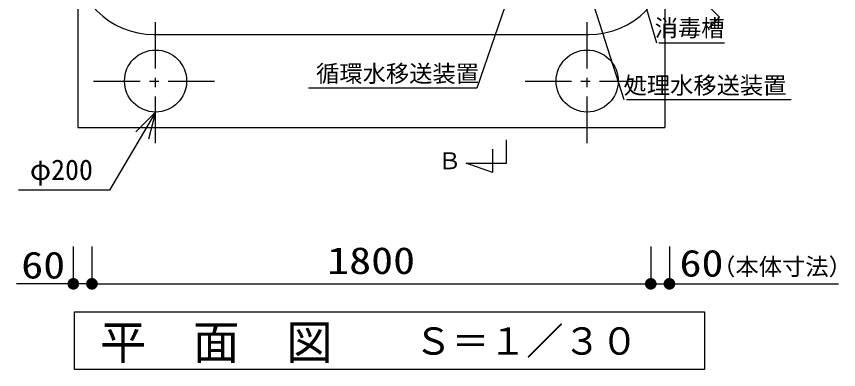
# Model space of a CAD drawing. Units: millimetres, scale not verified. Extents: x -8093 to 8093, y -5792 to 5792.
# Drawn here: x -6600 to -3952, y -844 to 295 of the extents above; entities that cross this region are included whole.
import ezdxf
from ezdxf.enums import TextEntityAlignment as Align

# ---------------------------------------------------------------- set-up
doc = ezdxf.new("R2010")
doc.units = ezdxf.units.MM
doc.header["$LTSCALE"] = 30
doc.linetypes.add('CHAIN1', pattern=[8, 5, -1, 1, -1])
for name, color, linetype, lineweight in [('0-1_00クル-フ-0躯体', 3, 'Continuous', 25), ('0-2_00クル-フ-1機器', 2, 'Continuous', 25), ('0-3_00クル-フ-6寸法', 132, 'Continuous', 25), ('0-7_00クル-フ-3空気管', 6, 'Continuous', 25)]:
    doc.layers.add(name, color=color, linetype=linetype, lineweight=lineweight)
doc.styles.add('ＭＳ ゴシック', font='')
doc.styles.get('ＭＳ ゴシック').set_extended_font_data('MS Gothic')

msp = doc.modelspace()

# ---------------------------------------------------------------- linework, layer by layer
at = {"layer": '0-1_00クル-フ-0躯体', "color": 4}
for p, q in [((-4708.91, 793.6), (-4538.44, 209.18)), ((-4849.74, 669.19), (-4643.25, 26.4)), ((-4530.44, 209.18), (-4318.99, 209.18)), ((-5124.8, 63.01), (-5658.69, 63.01)), ((-4635.25, 26.4), (-4104.21, 26.4))]:
    msp.add_line(p, q, dxfattribs=at)
at = {"layer": '0-1_00クル-フ-0躯体'}
msp.add_line((-6156.65, 236.35), (-4756.65, 236.35), dxfattribs=at)
at = {"layer": '0-1_00クル-フ-0躯体', "color": 4}
msp.add_lwpolyline([(-4923.74, 627.19), (-5116.8, 63.01), (-5124.8, 63.01)], dxfattribs=at)
at = {"layer": '0-1_00クル-フ-0躯体'}
for points in [[(-5151.72, -178.65), (-5021.72, -178.65), (-5021.72, -103.65)], [(-5066.72, -133.65), (-5066.72, -208.65), (-5151.72, -178.65)]]:
    msp.add_lwpolyline(points, dxfattribs=at)
msp.add_lwpolyline([(-6412.57, -657.83), (-4383.24, -657.83), (-4383.24, -844.14), (-6412.57, -844.14)], close=True, dxfattribs=at)
for centre, start, end in [((-6156.65, 496.35), 180, 270), ((-4756.65, 496.35), 270, 0)]:
    msp.add_arc(centre, 260, start, end, dxfattribs=at)
at = {"layer": '0-2_00クル-フ-1機器'}
msp.add_line((-4511.65, 1856.35), (-4511.65, -63.65), dxfattribs=at)
at = {"layer": '0-2_00クル-フ-1機器', "linetype": 'CHAIN1'}
for p, q in [((-6151.65, -113.65), (-6151.65, 286.35)), ((-4761.65, -113.65), (-4761.65, 286.35)), ((-6351.65, 86.35), (-5951.65, 86.35)), ((-4961.65, 86.35), (-4561.65, 86.35))]:
    msp.add_line(p, q, dxfattribs=at)
at = {"layer": '0-2_00クル-フ-1機器', "color": 4}
for p, q in [((-6151.65, -13.65), (-6299.64, -265.65)), ((-6151.65, -13.65), (-6214.95, -77.62)), ((-6151.65, -13.65), (-6174.48, -100.7)), ((-6299.64, -265.65), (-6593.44, -265.65))]:
    msp.add_line(p, q, dxfattribs=at)
at = {"layer": '0-2_00クル-フ-1機器'}
msp.add_lwpolyline([(-6401.65, 1856.35), (-6401.65, -63.65), (-4511.65, -63.65)], dxfattribs=at)
for centre in [(-6151.65, 86.35), (-4761.65, 86.35)]:
    msp.add_circle(centre, 100, dxfattribs=at)
at = {"layer": '0-3_00クル-フ-6寸法', "color": 4}
for p, q in [((-6416.65, -447.64), (-6416.65, -567.64)), ((-6356.65, -447.64), (-6356.65, -567.64)), ((-6356.65, -447.64), (-6356.65, -567.64)), ((-4556.65, -447.64), (-4556.65, -567.64)), ((-4556.65, -447.64), (-4556.65, -567.64)), ((-4496.65, -447.64), (-4496.65, -567.64)), ((-6416.65, -567.64), (-6599.81, -567.64)), ((-6356.65, -567.64), (-6416.65, -567.64)), ((-6356.65, -567.64), (-4556.65, -567.64)), ((-4556.65, -567.64), (-4496.65, -567.64)), ((-4496.65, -567.64), (-3951.9, -567.64))]:
    msp.add_line(p, q, dxfattribs=at)
at = {"layer": '0-3_00クル-フ-6寸法'}
for points in [[(-6416.65, -567.64), (-6431.81, -556.61), (-6430.31, -554.8)], [(-6416.65, -567.64), (-6430.31, -554.8), (-6428.6, -553.19)], [(-6416.65, -567.64), (-6428.6, -553.19), (-6426.69, -551.8)], [(-6416.65, -567.64), (-6426.69, -551.8), (-6424.63, -550.67)], [(-6416.65, -567.64), (-6424.63, -550.67), (-6422.44, -549.8)], [(-6416.65, -567.64), (-6422.44, -549.8), (-6420.16, -549.22)], [(-6416.65, -567.64), (-6420.16, -549.22), (-6417.82, -548.92)], [(-6416.65, -567.64), (-6417.82, -548.92), (-6415.47, -548.92)], [(-6416.65, -567.64), (-6415.47, -548.92), (-6413.13, -549.22)], [(-6416.65, -567.64), (-6413.13, -549.22), (-6410.85, -549.8)], [(-6416.65, -567.64), (-6410.85, -549.8), (-6408.66, -550.67)], [(-6416.65, -567.64), (-6408.66, -550.67), (-6406.6, -551.8)], [(-6416.65, -567.64), (-6406.6, -551.8), (-6404.69, -553.19)], [(-6416.65, -567.64), (-6404.69, -553.19), (-6402.98, -554.8)], [(-6416.65, -567.64), (-6402.98, -554.8), (-6401.48, -556.61)], [(-6356.65, -567.64), (-6371.81, -556.61), (-6370.31, -554.8)], [(-6356.65, -567.64), (-6371.81, -556.61), (-6370.31, -554.8)], [(-6356.65, -567.64), (-6370.31, -554.8), (-6368.6, -553.19)], [(-6356.65, -567.64), (-6370.31, -554.8), (-6368.6, -553.19)], [(-6356.65, -567.64), (-6368.6, -553.19), (-6366.69, -551.8)], [(-6356.65, -567.64), (-6368.6, -553.19), (-6366.69, -551.8)], [(-6356.65, -567.64), (-6366.69, -551.8), (-6364.63, -550.67)], [(-6356.65, -567.64), (-6366.69, -551.8), (-6364.63, -550.67)], [(-6356.65, -567.64), (-6364.63, -550.67), (-6362.44, -549.8)], [(-6356.65, -567.64), (-6364.63, -550.67), (-6362.44, -549.8)], [(-6356.65, -567.64), (-6362.44, -549.8), (-6360.16, -549.22)], [(-6356.65, -567.64), (-6362.44, -549.8), (-6360.16, -549.22)], [(-6356.65, -567.64), (-6360.16, -549.22), (-6357.82, -548.92)], [(-6356.65, -567.64), (-6360.16, -549.22), (-6357.82, -548.92)], [(-6356.65, -567.64), (-6357.82, -548.92), (-6355.47, -548.92)], [(-6356.65, -567.64), (-6357.82, -548.92), (-6355.47, -548.92)], [(-6356.65, -567.64), (-6355.47, -548.92), (-6353.13, -549.22)], [(-6356.65, -567.64), (-6355.47, -548.92), (-6353.13, -549.22)], [(-6356.65, -567.64), (-6353.13, -549.22), (-6350.85, -549.8)], [(-6356.65, -567.64), (-6353.13, -549.22), (-6350.85, -549.8)], [(-6356.65, -567.64), (-6350.85, -549.8), (-6348.66, -550.67)], [(-6356.65, -567.64), (-6350.85, -549.8), (-6348.66, -550.67)], [(-6356.65, -567.64), (-6348.66, -550.67), (-6346.6, -551.8)], [(-6356.65, -567.64), (-6348.66, -550.67), (-6346.6, -551.8)], [(-6356.65, -567.64), (-6346.6, -551.8), (-6344.69, -553.19)], [(-6356.65, -567.64), (-6346.6, -551.8), (-6344.69, -553.19)], [(-6356.65, -567.64), (-6344.69, -553.19), (-6342.98, -554.8)], [(-6356.65, -567.64), (-6344.69, -553.19), (-6342.98, -554.8)], [(-6356.65, -567.64), (-6342.98, -554.8), (-6341.48, -556.61)], [(-6356.65, -567.64), (-6342.98, -554.8), (-6341.48, -556.61)], [(-4556.65, -567.64), (-4571.81, -556.61), (-4570.31, -554.8)], [(-4556.65, -567.64), (-4571.81, -556.61), (-4570.31, -554.8)], [(-4556.65, -567.64), (-4570.31, -554.8), (-4568.6, -553.19)], [(-4556.65, -567.64), (-4570.31, -554.8), (-4568.6, -553.19)], [(-4556.65, -567.64), (-4568.6, -553.19), (-4566.69, -551.8)], [(-4556.65, -567.64), (-4568.6, -553.19), (-4566.69, -551.8)], [(-4556.65, -567.64), (-4566.69, -551.8), (-4564.63, -550.67)], [(-4556.65, -567.64), (-4566.69, -551.8), (-4564.63, -550.67)], [(-4556.65, -567.64), (-4564.63, -550.67), (-4562.44, -549.8)], [(-4556.65, -567.64), (-4564.63, -550.67), (-4562.44, -549.8)], [(-4556.65, -567.64), (-4562.44, -549.8), (-4560.16, -549.22)], [(-4556.65, -567.64), (-4562.44, -549.8), (-4560.16, -549.22)], [(-4556.65, -567.64), (-4560.16, -549.22), (-4557.82, -548.92)], [(-4556.65, -567.64), (-4560.16, -549.22), (-4557.82, -548.92)], [(-4556.65, -567.64), (-4557.82, -548.92), (-4555.47, -548.92)], [(-4556.65, -567.64), (-4557.82, -548.92), (-4555.47, -548.92)], [(-4556.65, -567.64), (-4555.47, -548.92), (-4553.13, -549.22)], [(-4556.65, -567.64), (-4555.47, -548.92), (-4553.13, -549.22)], [(-4556.65, -567.64), (-4553.13, -549.22), (-4550.85, -549.8)], [(-4556.65, -567.64), (-4553.13, -549.22), (-4550.85, -549.8)], [(-4556.65, -567.64), (-4550.85, -549.8), (-4548.66, -550.67)], [(-4556.65, -567.64), (-4550.85, -549.8), (-4548.66, -550.67)], [(-4556.65, -567.64), (-4548.66, -550.67), (-4546.6, -551.8)], [(-4556.65, -567.64), (-4548.66, -550.67), (-4546.6, -551.8)], [(-4556.65, -567.64), (-4546.6, -551.8), (-4544.69, -553.19)], [(-4556.65, -567.64), (-4546.6, -551.8), (-4544.69, -553.19)], [(-4556.65, -567.64), (-4544.69, -553.19), (-4542.98, -554.8)], [(-4556.65, -567.64), (-4544.69, -553.19), (-4542.98, -554.8)], [(-4556.65, -567.64), (-4542.98, -554.8), (-4541.48, -556.61)], [(-4556.65, -567.64), (-4542.98, -554.8), (-4541.48, -556.61)], [(-4496.65, -567.64), (-4511.81, -556.61), (-4510.31, -554.8)], [(-4496.65, -567.64), (-4510.31, -554.8), (-4508.6, -553.19)], [(-4496.65, -567.64), (-4508.6, -553.19), (-4506.69, -551.8)], [(-4496.65, -567.64), (-4506.69, -551.8), (-4504.63, -550.67)], [(-4496.65, -567.64), (-4504.63, -550.67), (-4502.44, -549.8)], [(-4496.65, -567.64), (-4502.44, -549.8), (-4500.16, -549.22)], [(-4496.65, -567.64), (-4500.16, -549.22), (-4497.82, -548.92)], [(-4496.65, -567.64), (-4497.82, -548.92), (-4495.47, -548.92)], [(-4496.65, -567.64), (-4495.47, -548.92), (-4493.13, -549.22)], [(-4496.65, -567.64), (-4493.13, -549.22), (-4490.85, -549.8)], [(-4496.65, -567.64), (-4490.85, -549.8), (-4488.66, -550.67)], [(-4496.65, -567.64), (-4488.66, -550.67), (-4486.6, -551.8)], [(-4496.65, -567.64), (-4486.6, -551.8), (-4484.69, -553.19)], [(-4496.65, -567.64), (-4484.69, -553.19), (-4482.98, -554.8)], [(-4496.65, -567.64), (-4482.98, -554.8), (-4481.48, -556.61)], [(-6416.65, -567.64), (-6435.4, -567.64), (-6435.25, -565.29)], [(-6416.65, -567.64), (-6435.25, -569.99), (-6435.4, -567.64)], [(-6416.65, -567.64), (-6435.25, -565.29), (-6434.81, -562.97)], [(-6416.65, -567.64), (-6434.81, -572.3), (-6435.25, -569.99)], [(-6416.65, -567.64), (-6434.81, -562.97), (-6434.08, -560.73)], [(-6416.65, -567.64), (-6434.08, -574.54), (-6434.81, -572.3)], [(-6416.65, -567.64), (-6434.08, -560.73), (-6433.08, -558.6)], [(-6416.65, -567.64), (-6433.08, -576.67), (-6434.08, -574.54)], [(-6416.65, -567.64), (-6433.08, -558.6), (-6431.81, -556.61)], [(-6416.65, -567.64), (-6431.81, -578.66), (-6433.08, -576.67)], [(-6416.65, -567.64), (-6430.31, -580.47), (-6431.81, -578.66)], [(-6416.65, -567.64), (-6428.6, -582.08), (-6430.31, -580.47)], [(-6416.65, -567.64), (-6426.69, -583.47), (-6428.6, -582.08)], [(-6416.65, -567.64), (-6424.63, -584.6), (-6426.69, -583.47)], [(-6416.65, -567.64), (-6422.44, -585.47), (-6424.63, -584.6)], [(-6416.65, -567.64), (-6420.16, -586.05), (-6422.44, -585.47)], [(-6416.65, -567.64), (-6417.82, -586.35), (-6420.16, -586.05)], [(-6416.65, -567.64), (-6415.47, -586.35), (-6417.82, -586.35)], [(-6416.65, -567.64), (-6401.48, -556.61), (-6400.21, -558.6)], [(-6416.65, -567.64), (-6400.21, -558.6), (-6399.21, -560.73)], [(-6416.65, -567.64), (-6399.21, -560.73), (-6398.48, -562.97)], [(-6416.65, -567.64), (-6398.48, -562.97), (-6398.04, -565.29)], [(-6416.65, -567.64), (-6398.04, -565.29), (-6397.9, -567.64)], [(-6416.65, -567.64), (-6413.13, -586.05), (-6415.47, -586.35)], [(-6416.65, -567.64), (-6410.85, -585.47), (-6413.13, -586.05)], [(-6416.65, -567.64), (-6408.66, -584.6), (-6410.85, -585.47)], [(-6416.65, -567.64), (-6406.6, -583.47), (-6408.66, -584.6)], [(-6416.65, -567.64), (-6404.69, -582.08), (-6406.6, -583.47)], [(-6416.65, -567.64), (-6402.98, -580.47), (-6404.69, -582.08)], [(-6416.65, -567.64), (-6401.48, -578.66), (-6402.98, -580.47)], [(-6416.65, -567.64), (-6400.21, -576.67), (-6401.48, -578.66)], [(-6416.65, -567.64), (-6399.21, -574.54), (-6400.21, -576.67)], [(-6416.65, -567.64), (-6398.48, -572.3), (-6399.21, -574.54)], [(-6416.65, -567.64), (-6398.04, -569.99), (-6398.48, -572.3)], [(-6416.65, -567.64), (-6397.9, -567.64), (-6398.04, -569.99)], [(-6356.65, -567.64), (-6375.4, -567.64), (-6375.25, -565.29)], [(-6356.65, -567.64), (-6375.4, -567.64), (-6375.25, -565.29)], [(-6356.65, -567.64), (-6375.25, -569.99), (-6375.4, -567.64)], [(-6356.65, -567.64), (-6375.25, -569.99), (-6375.4, -567.64)], [(-6356.65, -567.64), (-6375.25, -565.29), (-6374.81, -562.97)], [(-6356.65, -567.64), (-6375.25, -565.29), (-6374.81, -562.97)], [(-6356.65, -567.64), (-6374.81, -572.3), (-6375.25, -569.99)], [(-6356.65, -567.64), (-6374.81, -572.3), (-6375.25, -569.99)], [(-6356.65, -567.64), (-6374.81, -562.97), (-6374.08, -560.73)], [(-6356.65, -567.64), (-6374.81, -562.97), (-6374.08, -560.73)], [(-6356.65, -567.64), (-6374.08, -574.54), (-6374.81, -572.3)], [(-6356.65, -567.64), (-6374.08, -574.54), (-6374.81, -572.3)], [(-6356.65, -567.64), (-6374.08, -560.73), (-6373.08, -558.6)], [(-6356.65, -567.64), (-6374.08, -560.73), (-6373.08, -558.6)], [(-6356.65, -567.64), (-6373.08, -576.67), (-6374.08, -574.54)], [(-6356.65, -567.64), (-6373.08, -576.67), (-6374.08, -574.54)], [(-6356.65, -567.64), (-6373.08, -558.6), (-6371.81, -556.61)], [(-6356.65, -567.64), (-6373.08, -558.6), (-6371.81, -556.61)], [(-6356.65, -567.64), (-6371.81, -578.66), (-6373.08, -576.67)], [(-6356.65, -567.64), (-6371.81, -578.66), (-6373.08, -576.67)], [(-6356.65, -567.64), (-6370.31, -580.47), (-6371.81, -578.66)], [(-6356.65, -567.64), (-6370.31, -580.47), (-6371.81, -578.66)], [(-6356.65, -567.64), (-6368.6, -582.08), (-6370.31, -580.47)], [(-6356.65, -567.64), (-6368.6, -582.08), (-6370.31, -580.47)], [(-6356.65, -567.64), (-6366.69, -583.47), (-6368.6, -582.08)], [(-6356.65, -567.64), (-6366.69, -583.47), (-6368.6, -582.08)], [(-6356.65, -567.64), (-6364.63, -584.6), (-6366.69, -583.47)], [(-6356.65, -567.64), (-6364.63, -584.6), (-6366.69, -583.47)], [(-6356.65, -567.64), (-6362.44, -585.47), (-6364.63, -584.6)], [(-6356.65, -567.64), (-6362.44, -585.47), (-6364.63, -584.6)], [(-6356.65, -567.64), (-6360.16, -586.05), (-6362.44, -585.47)], [(-6356.65, -567.64), (-6360.16, -586.05), (-6362.44, -585.47)], [(-6356.65, -567.64), (-6357.82, -586.35), (-6360.16, -586.05)], [(-6356.65, -567.64), (-6357.82, -586.35), (-6360.16, -586.05)], [(-6356.65, -567.64), (-6355.47, -586.35), (-6357.82, -586.35)], [(-6356.65, -567.64), (-6355.47, -586.35), (-6357.82, -586.35)], [(-6356.65, -567.64), (-6341.48, -556.61), (-6340.21, -558.6)], [(-6356.65, -567.64), (-6341.48, -556.61), (-6340.21, -558.6)], [(-6356.65, -567.64), (-6340.21, -558.6), (-6339.21, -560.73)], [(-6356.65, -567.64), (-6340.21, -558.6), (-6339.21, -560.73)], [(-6356.65, -567.64), (-6339.21, -560.73), (-6338.48, -562.97)], [(-6356.65, -567.64), (-6339.21, -560.73), (-6338.48, -562.97)], [(-6356.65, -567.64), (-6338.48, -562.97), (-6338.04, -565.29)], [(-6356.65, -567.64), (-6338.48, -562.97), (-6338.04, -565.29)], [(-6356.65, -567.64), (-6338.04, -565.29), (-6337.9, -567.64)], [(-6356.65, -567.64), (-6338.04, -565.29), (-6337.9, -567.64)], [(-6356.65, -567.64), (-6353.13, -586.05), (-6355.47, -586.35)], [(-6356.65, -567.64), (-6350.85, -585.47), (-6353.13, -586.05)], [(-6356.65, -567.64), (-6348.66, -584.6), (-6350.85, -585.47)], [(-6356.65, -567.64), (-6346.6, -583.47), (-6348.66, -584.6)], [(-6356.65, -567.64), (-6344.69, -582.08), (-6346.6, -583.47)], [(-6356.65, -567.64), (-6342.98, -580.47), (-6344.69, -582.08)], [(-6356.65, -567.64), (-6341.48, -578.66), (-6342.98, -580.47)], [(-6356.65, -567.64), (-6340.21, -576.67), (-6341.48, -578.66)], [(-6356.65, -567.64), (-6339.21, -574.54), (-6340.21, -576.67)], [(-6356.65, -567.64), (-6338.48, -572.3), (-6339.21, -574.54)], [(-6356.65, -567.64), (-6338.04, -569.99), (-6338.48, -572.3)], [(-6356.65, -567.64), (-6337.9, -567.64), (-6338.04, -569.99)], [(-6356.65, -567.64), (-6353.13, -586.05), (-6355.47, -586.35)], [(-6356.65, -567.64), (-6350.85, -585.47), (-6353.13, -586.05)], [(-6356.65, -567.64), (-6348.66, -584.6), (-6350.85, -585.47)], [(-6356.65, -567.64), (-6346.6, -583.47), (-6348.66, -584.6)], [(-6356.65, -567.64), (-6344.69, -582.08), (-6346.6, -583.47)], [(-6356.65, -567.64), (-6342.98, -580.47), (-6344.69, -582.08)], [(-6356.65, -567.64), (-6341.48, -578.66), (-6342.98, -580.47)], [(-6356.65, -567.64), (-6340.21, -576.67), (-6341.48, -578.66)], [(-6356.65, -567.64), (-6339.21, -574.54), (-6340.21, -576.67)], [(-6356.65, -567.64), (-6338.48, -572.3), (-6339.21, -574.54)], [(-6356.65, -567.64), (-6338.04, -569.99), (-6338.48, -572.3)], [(-6356.65, -567.64), (-6337.9, -567.64), (-6338.04, -569.99)], [(-4556.65, -567.64), (-4575.4, -567.64), (-4575.25, -565.29)], [(-4556.65, -567.64), (-4575.4, -567.64), (-4575.25, -565.29)], [(-4556.65, -567.64), (-4575.25, -569.99), (-4575.4, -567.64)], [(-4556.65, -567.64), (-4575.25, -569.99), (-4575.4, -567.64)], [(-4556.65, -567.64), (-4575.25, -565.29), (-4574.81, -562.97)], [(-4556.65, -567.64), (-4575.25, -565.29), (-4574.81, -562.97)], [(-4556.65, -567.64), (-4574.81, -572.3), (-4575.25, -569.99)], [(-4556.65, -567.64), (-4574.81, -572.3), (-4575.25, -569.99)], [(-4556.65, -567.64), (-4574.81, -562.97), (-4574.08, -560.73)], [(-4556.65, -567.64), (-4574.81, -562.97), (-4574.08, -560.73)], [(-4556.65, -567.64), (-4574.08, -574.54), (-4574.81, -572.3)], [(-4556.65, -567.64), (-4574.08, -574.54), (-4574.81, -572.3)], [(-4556.65, -567.64), (-4574.08, -560.73), (-4573.08, -558.6)], [(-4556.65, -567.64), (-4574.08, -560.73), (-4573.08, -558.6)], [(-4556.65, -567.64), (-4573.08, -576.67), (-4574.08, -574.54)], [(-4556.65, -567.64), (-4573.08, -576.67), (-4574.08, -574.54)], [(-4556.65, -567.64), (-4573.08, -558.6), (-4571.81, -556.61)], [(-4556.65, -567.64), (-4573.08, -558.6), (-4571.81, -556.61)], [(-4556.65, -567.64), (-4571.81, -578.66), (-4573.08, -576.67)], [(-4556.65, -567.64), (-4571.81, -578.66), (-4573.08, -576.67)], [(-4556.65, -567.64), (-4570.31, -580.47), (-4571.81, -578.66)], [(-4556.65, -567.64), (-4570.31, -580.47), (-4571.81, -578.66)], [(-4556.65, -567.64), (-4568.6, -582.08), (-4570.31, -580.47)], [(-4556.65, -567.64), (-4568.6, -582.08), (-4570.31, -580.47)], [(-4556.65, -567.64), (-4566.69, -583.47), (-4568.6, -582.08)], [(-4556.65, -567.64), (-4566.69, -583.47), (-4568.6, -582.08)], [(-4556.65, -567.64), (-4564.63, -584.6), (-4566.69, -583.47)], [(-4556.65, -567.64), (-4564.63, -584.6), (-4566.69, -583.47)], [(-4556.65, -567.64), (-4562.44, -585.47), (-4564.63, -584.6)], [(-4556.65, -567.64), (-4562.44, -585.47), (-4564.63, -584.6)], [(-4556.65, -567.64), (-4560.16, -586.05), (-4562.44, -585.47)], [(-4556.65, -567.64), (-4560.16, -586.05), (-4562.44, -585.47)], [(-4556.65, -567.64), (-4557.82, -586.35), (-4560.16, -586.05)], [(-4556.65, -567.64), (-4557.82, -586.35), (-4560.16, -586.05)], [(-4556.65, -567.64), (-4555.47, -586.35), (-4557.82, -586.35)], [(-4556.65, -567.64), (-4555.47, -586.35), (-4557.82, -586.35)], [(-4556.65, -567.64), (-4541.48, -556.61), (-4540.21, -558.6)], [(-4556.65, -567.64), (-4541.48, -556.61), (-4540.21, -558.6)], [(-4556.65, -567.64), (-4540.21, -558.6), (-4539.21, -560.73)], [(-4556.65, -567.64), (-4540.21, -558.6), (-4539.21, -560.73)], [(-4556.65, -567.64), (-4539.21, -560.73), (-4538.48, -562.97)], [(-4556.65, -567.64), (-4539.21, -560.73), (-4538.48, -562.97)], [(-4556.65, -567.64), (-4538.48, -562.97), (-4538.04, -565.29)], [(-4556.65, -567.64), (-4538.48, -562.97), (-4538.04, -565.29)], [(-4556.65, -567.64), (-4538.04, -565.29), (-4537.9, -567.64)], [(-4556.65, -567.64), (-4538.04, -565.29), (-4537.9, -567.64)], [(-4556.65, -567.64), (-4553.13, -586.05), (-4555.47, -586.35)], [(-4556.65, -567.64), (-4550.85, -585.47), (-4553.13, -586.05)], [(-4556.65, -567.64), (-4548.66, -584.6), (-4550.85, -585.47)], [(-4556.65, -567.64), (-4546.6, -583.47), (-4548.66, -584.6)], [(-4556.65, -567.64), (-4544.69, -582.08), (-4546.6, -583.47)], [(-4556.65, -567.64), (-4542.98, -580.47), (-4544.69, -582.08)], [(-4556.65, -567.64), (-4541.48, -578.66), (-4542.98, -580.47)], [(-4556.65, -567.64), (-4540.21, -576.67), (-4541.48, -578.66)], [(-4556.65, -567.64), (-4539.21, -574.54), (-4540.21, -576.67)], [(-4556.65, -567.64), (-4538.48, -572.3), (-4539.21, -574.54)], [(-4556.65, -567.64), (-4538.04, -569.99), (-4538.48, -572.3)], [(-4556.65, -567.64), (-4537.9, -567.64), (-4538.04, -569.99)], [(-4556.65, -567.64), (-4553.13, -586.05), (-4555.47, -586.35)], [(-4556.65, -567.64), (-4550.85, -585.47), (-4553.13, -586.05)], [(-4556.65, -567.64), (-4548.66, -584.6), (-4550.85, -585.47)], [(-4556.65, -567.64), (-4546.6, -583.47), (-4548.66, -584.6)], [(-4556.65, -567.64), (-4544.69, -582.08), (-4546.6, -583.47)], [(-4556.65, -567.64), (-4542.98, -580.47), (-4544.69, -582.08)], [(-4556.65, -567.64), (-4541.48, -578.66), (-4542.98, -580.47)], [(-4556.65, -567.64), (-4540.21, -576.67), (-4541.48, -578.66)], [(-4556.65, -567.64), (-4539.21, -574.54), (-4540.21, -576.67)], [(-4556.65, -567.64), (-4538.48, -572.3), (-4539.21, -574.54)], [(-4556.65, -567.64), (-4538.04, -569.99), (-4538.48, -572.3)], [(-4556.65, -567.64), (-4537.9, -567.64), (-4538.04, -569.99)], [(-4496.65, -567.64), (-4515.4, -567.64), (-4515.25, -565.29)], [(-4496.65, -567.64), (-4515.25, -569.99), (-4515.4, -567.64)], [(-4496.65, -567.64), (-4515.25, -565.29), (-4514.81, -562.97)], [(-4496.65, -567.64), (-4514.81, -572.3), (-4515.25, -569.99)], [(-4496.65, -567.64), (-4514.81, -562.97), (-4514.08, -560.73)], [(-4496.65, -567.64), (-4514.08, -574.54), (-4514.81, -572.3)], [(-4496.65, -567.64), (-4514.08, -560.73), (-4513.08, -558.6)], [(-4496.65, -567.64), (-4513.08, -576.67), (-4514.08, -574.54)], [(-4496.65, -567.64), (-4513.08, -558.6), (-4511.81, -556.61)], [(-4496.65, -567.64), (-4511.81, -578.66), (-4513.08, -576.67)], [(-4496.65, -567.64), (-4510.31, -580.47), (-4511.81, -578.66)], [(-4496.65, -567.64), (-4508.6, -582.08), (-4510.31, -580.47)], [(-4496.65, -567.64), (-4506.69, -583.47), (-4508.6, -582.08)], [(-4496.65, -567.64), (-4504.63, -584.6), (-4506.69, -583.47)], [(-4496.65, -567.64), (-4502.44, -585.47), (-4504.63, -584.6)], [(-4496.65, -567.64), (-4500.16, -586.05), (-4502.44, -585.47)], [(-4496.65, -567.64), (-4497.82, -586.35), (-4500.16, -586.05)], [(-4496.65, -567.64), (-4495.47, -586.35), (-4497.82, -586.35)], [(-4496.65, -567.64), (-4481.48, -556.61), (-4480.21, -558.6)], [(-4496.65, -567.64), (-4480.21, -558.6), (-4479.21, -560.73)], [(-4496.65, -567.64), (-4479.21, -560.73), (-4478.48, -562.97)], [(-4496.65, -567.64), (-4478.48, -562.97), (-4478.04, -565.29)], [(-4496.65, -567.64), (-4478.04, -565.29), (-4477.9, -567.64)], [(-4496.65, -567.64), (-4493.13, -586.05), (-4495.47, -586.35)], [(-4496.65, -567.64), (-4490.85, -585.47), (-4493.13, -586.05)], [(-4496.65, -567.64), (-4488.66, -584.6), (-4490.85, -585.47)], [(-4496.65, -567.64), (-4486.6, -583.47), (-4488.66, -584.6)], [(-4496.65, -567.64), (-4484.69, -582.08), (-4486.6, -583.47)], [(-4496.65, -567.64), (-4482.98, -580.47), (-4484.69, -582.08)], [(-4496.65, -567.64), (-4481.48, -578.66), (-4482.98, -580.47)], [(-4496.65, -567.64), (-4480.21, -576.67), (-4481.48, -578.66)], [(-4496.65, -567.64), (-4479.21, -574.54), (-4480.21, -576.67)], [(-4496.65, -567.64), (-4478.48, -572.3), (-4479.21, -574.54)], [(-4496.65, -567.64), (-4478.04, -569.99), (-4478.48, -572.3)], [(-4496.65, -567.64), (-4477.9, -567.64), (-4478.04, -569.99)]]:
    msp.add_solid(points, dxfattribs=at)
at = {"layer": '0-7_00クル-フ-3空気管', "color": 7}
msp.add_lwpolyline([(-4407.48, 363.91), (-4335.48, 291.91), (-4371.48, 255.91)], dxfattribs=at)

# ---------------------------------------------------------------- texts
at = {"layer": '0-1_00クル-フ-0躯体', "color": 4, "style": 'ＭＳ ゴシック'}
for s, height, p in [('消毒槽', 54.99, (-4544.2, 213.56)), ('循環水移送装置', 54.99, (-5634.8, 66.48)), ('処理水移送装置', 54.99, (-4644.57, 28.3)), ('Ｂ', 54.99, (-5241.98, -214.66)), ('平\u3000面\u3000図', 110, (-6331.33, -844.11)), ('Ｓ＝１／３０', 87.98, (-5317.77, -822.44))]:
    msp.add_text(s, height=height, dxfattribs=at).set_placement(p, align=Align.BOTTOM_LEFT)
at = {"layer": '0-2_00クル-フ-1機器', "color": 4, "style": 'ＭＳ ゴシック'}
msp.add_text('φ200', height=65.98, dxfattribs=at).set_placement((-6556.42, -252.38), align=Align.BOTTOM_LEFT)
at = {"layer": '0-3_00クル-フ-6寸法', "color": 3, "style": 'ＭＳ ゴシック', "width": 1.2}
for s, p in [('60', (-6584.34, -576.39)), ('1800', (-5598.93, -561.79)), ('60', (-4463.98, -570.31))]:
    msp.add_text(s, height=86.66, dxfattribs=at).set_placement(p, align=Align.BOTTOM_LEFT)
at = {"layer": '0-3_00クル-フ-6寸法', "color": 4, "style": 'ＭＳ ゴシック'}
msp.add_text('（本体寸法）', height=54.99, dxfattribs=at).set_placement((-4358.95, -556.15), align=Align.BOTTOM_LEFT)

doc.saveas('drawing.dxf')
